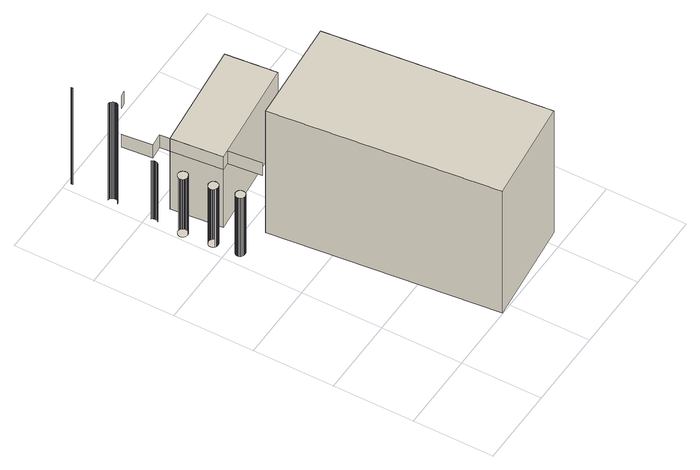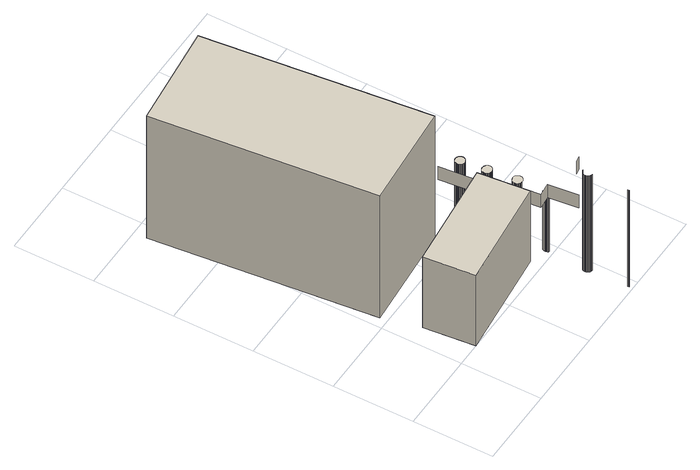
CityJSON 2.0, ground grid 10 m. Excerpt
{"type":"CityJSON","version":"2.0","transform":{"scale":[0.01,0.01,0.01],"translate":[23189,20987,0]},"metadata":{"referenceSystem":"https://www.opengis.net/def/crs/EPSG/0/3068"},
"CityObjects":{
"building1":{"type":"Building","attributes":{"name":"Brandenburger Tor","yearOfConstruction":"1791+01:00","measuredHeight":10,"storeysAboveGround":2},"address":[{"country":"Germany","locality":"Berlin","thoroughfareNumber":"8","thoroughfareName":"Pariser Platz","postcode":"10117"}],"geometry":[{"type":"MultiSurface","lod":"2","boundaries":[[[0,1,2,3]],[[4,5,1,0]],[[3,2,6,7]],[[8,9,5,4]],[[7,6,10,11]],[[11,10,12,13]],[[14,15,9,8]],[[13,12,16,17]],[[18,19,15,14]],[[17,16,20,21]],[[22,23,19,18]],[[21,20,24,25]],[[26,27,23,22]],[[25,24,28,29]],[[30,31,27,26]],[[29,28,32,33]],[[34,35,31,30]],[[33,32,36,37]],[[38,39,35,34]],[[37,36,40,41]],[[42,43,39,38]],[[41,40,44,45]],[[46,47,43,42]],[[45,44,48,49]],[[50,51,47,46]],[[52,53,54,55,56,57,58,59,60,61,62,63,64,65,48,44,40,36,32,28,24,20,16,12,10,6,2,1,5,9,15,19,23,27,31,35,39,43,47,51,66,67,68,69,70,71,72,73,74,75]],[[76,77,78,79,80,81,82,83,84,50,46,42,38,34,30,26,22,18,14,8,4,0,3,7,11,13,17,21,25,29,33,37,41,45,49,85,86,87,88,89,90,91,92,93,94,95,96,97,98,99]],[[49,48,65,85]],[[84,66,51,50]],[[100,101,102,103]],[[85,65,64,86]],[[104,105,101,100]],[[83,67,66,84]],[[86,64,63,87]],[[106,107,105,104]],[[82,68,67,83]],[[108,109,107,106]],[[87,63,62,88]],[[81,69,68,82]],[[110,111,109,108]],[[88,62,61,89]],[[80,70,69,81]],[[112,113,114,115]],[[89,61,60,90]],[[116,117,111,110]],[[79,71,70,80]],[[115,114,118,119]],[[90,60,59,91]],[[78,72,71,79]],[[120,121,117,116]],[[91,59,58,92]],[[77,73,72,78]],[[119,118,122,123]],[[92,58,57,93]],[[76,74,73,77]],[[124,125,121,120]],[[93,57,56,94]],[[99,75,74,76]],[[98,52,75,99]],[[126,127,128,129,130,131,132,133,134,124,120,116,110,108,106,104,100,103,135,136,137,138,139,140,141,142,143,144,145,146,147,112,115,119,123,148,149,150,151,152,153,154,155,156,157,158,159,160,161,162]],[[163,164,165,166,167,168,169,170,171,172,173,174,175,176,122,118,114,113,177,178,179,180,181,182,183,184,185,186,187,188,189,102,101,105,107,109,111,117,121,125,190,191,192,193,194,195,196,197,198,199]],[[94,56,55,95]],[[97,53,52,98]],[[95,55,54,96]],[[123,122,176,148]],[[96,54,53,97]],[[134,190,125,124]],[[148,176,175,149]],[[133,191,190,134]],[[149,175,174,150]],[[132,192,191,133]],[[150,174,173,151]],[[131,193,192,132]],[[151,173,172,152]],[[130,194,193,131]],[[152,172,171,153]],[[129,195,194,130]],[[153,171,170,154]],[[128,196,195,129]],[[154,170,169,155]],[[127,197,196,128]],[[155,169,168,156]],[[200,201,202,203]],[[126,198,197,127]],[[156,168,167,157]],[[162,199,198,126]],[[161,163,199,162]],[[157,167,166,158]],[[160,164,163,161]],[[158,166,165,159]],[[159,165,164,160]],[[204,205,201,200]],[[206,207,208,209,210,211,212,213,214,204,200,203,215,216,217,218,219,220,221,222,223,224,225,226,227,228,229,230,231,232,233,234,235,236,237,238,239,240,241,242,243,244,245,246,247,248,249,250,251,252]],[[253,254,255,256,257,258,259,260,261,262,263,264,265,266,267,268,269,270,271,272,273,274,275,276,277,278,279,280,281,282,283,284,285,286,287,288,289,202,201,205,290,291,292,293,294,295,296,297,298,299]],[[214,290,205,204]],[[213,291,290,214]],[[212,292,291,213]],[[240,264,263,241]],[[211,293,292,212]],[[241,263,262,242]],[[210,294,293,211]],[[242,262,261,243]],[[209,295,294,210]],[[243,261,260,244]],[[208,296,295,209]],[[244,260,259,245]],[[207,297,296,208]],[[245,259,258,246]],[[206,298,297,207]],[[246,258,257,247]],[[252,299,298,206]],[[251,253,299,252]],[[247,257,256,248]],[[250,254,253,251]],[[248,256,255,249]],[[249,255,254,250]],[[300,301,302,303]],[[304,305,301,300]],[[306,307,305,304]],[[308,309,307,306]],[[310,311,309,308]],[[312,313,314,315]],[[316,317,311,310]],[[315,314,318,319]],[[320,321,317,316]],[[322,323,321,320]],[[319,318,324,325]],[[326,327,323,322]],[[325,324,328,329]],[[329,328,327,326]],[[330,331,332,333]],[[334,335,336,337]],[[338,339,340,341]],[[342,343,344,345]],[[346,347,335,334]],[[345,344,339,338]],[[348,349,347,346]],[[350,344,351,352]],[[353,354,349,348]],[[333,332,343,342]],[[355,356,357,358]],[[359,360,354,353]],[[361,362,363,364]],[[365,366,360,359]],[[364,363,367,368]],[[369,370,366,365]],[[368,367,371,372]],[[373,374,370,369]],[[372,371,375,376]],[[377,378,374,373]],[[376,375,379,380]],[[381,382,378,377]],[[380,379,383,384]],[[385,386,382,381]],[[384,383,387,388]],[[389,390,386,385]],[[391,392,390,389]],[[388,387,393,394]],[[395,396,392,391]],[[394,393,397,398]],[[398,397,396,395]],[[399,400,401,402]],[[403,404,400,399]],[[405,406,404,403]],[[407,408,406,405]],[[409,410,344,350]],[[350,352,411,409]],[[412,351,344,410]],[[352,351,412,411]],[[411,412,410,409]]]}]},
"building2":{"type":"Building","attributes":{"name":"Haus Sommer","yearOfConstruction":"1998+01:00","measuredHeight":15.7,"storeysAboveGround":4},"address":[{"country":"Germany","locality":"Berlin","thoroughfareNumber":"22","thoroughfareName":"Ebertstrasse","postcode":"10117"}],"geometry":[{"type":"Solid","lod":"2","boundaries":[[[[413,414,415,416]],[[417,418,414,413]],[[419,420,418,417]],[[416,415,420,419]],[[419,417,413,416]],[[414,418,420,415]]]]}]}
},
"vertices":[
[118,2858,0],[118,2858,900],[116,2866,900],[116,2866,0],[121,2851,0],[121,2851,900],[115,2874,900],[115,2874,0],[125,2844,0],[125,2844,900],[115,2878,900],[115,2878,0],[115,2882,900],[115,2882,0],[130,2838,0],[130,2838,900],[116,2889,900],[116,2889,0],[135,2832,0],[135,2832,900],[118,2897,900],[118,2897,0],[142,2828,0],[142,2828,900],[121,2904,900],[121,2904,0],[149,2824,0],[149,2824,900],[125,2911,900],[125,2911,0],[156,2821,0],[156,2821,900],[130,2917,900],[130,2917,0],[163,2819,0],[163,2819,900],[135,2923,900],[135,2923,0],[171,2818,0],[171,2818,900],[142,2928,900],[142,2928,0],[179,2818,0],[179,2818,900],[149,2932,900],[149,2932,0],[187,2819,0],[187,2819,900],[156,2935,900],[156,2935,0],[194,2821,0],[194,2821,900],[235,2882,900],[234,2889,900],[232,2897,900],[229,2904,900],[225,2911,900],[220,2917,900],[215,2923,900],[209,2928,900],[202,2932,900],[194,2935,900],[187,2937,900],[179,2938,900],[171,2938,900],[163,2937,900],[202,2824,900],[209,2828,900],[215,2832,900],[220,2838,900],[225,2844,900],[229,2851,900],[232,2858,900],[234,2866,900],[235,2874,900],[235,2878,900],[235,2874,0],[234,2866,0],[232,2858,0],[229,2851,0],[225,2844,0],[220,2838,0],[215,2832,0],[209,2828,0],[202,2824,0],[163,2937,0],[171,2938,0],[179,2938,0],[187,2937,0],[194,2935,0],[202,2932,0],[209,2928,0],[215,2923,0],[220,2917,0],[225,2911,0],[229,2904,0],[232,2897,0],[234,2889,0],[235,2882,0],[235,2878,0],[107,3144,0],[107,3144,900],[100,3149,900],[100,3149,0],[113,3140,0],[113,3140,900],[121,3137,0],[121,3137,900],[128,3135,0],[128,3135,900],[136,3134,0],[136,3134,900],[100,3239,0],[100,3239,900],[107,3244,900],[107,3244,0],[144,3134,0],[144,3134,900],[113,3248,900],[113,3248,0],[152,3135,0],[152,3135,900],[121,3251,900],[121,3251,0],[159,3137,0],[159,3137,900],[200,3190,0],[199,3182,0],[197,3175,0],[194,3168,0],[190,3161,0],[185,3154,0],[180,3149,0],[173,3144,0],[167,3140,0],[95,3154,0],[90,3161,0],[86,3168,0],[83,3175,0],[81,3182,0],[80,3190,0],[80,3194,0],[80,3198,0],[81,3206,0],[83,3213,0],[86,3221,0],[90,3228,0],[95,3234,0],[128,3253,0],[136,3254,0],[144,3254,0],[152,3253,0],[159,3251,0],[167,3248,0],[173,3244,0],[180,3239,0],[185,3234,0],[190,3228,0],[194,3221,0],[197,3213,0],[199,3206,0],[200,3198,0],[200,3194,0],[200,3198,900],[199,3206,900],[197,3213,900],[194,3221,900],[190,3228,900],[185,3234,900],[180,3239,900],[173,3244,900],[167,3248,900],[159,3251,900],[152,3253,900],[144,3254,900],[136,3254,900],[128,3253,900],[95,3234,900],[90,3228,900],[86,3221,900],[83,3213,900],[81,3206,900],[80,3198,900],[80,3194,900],[80,3190,900],[81,3182,900],[83,3175,900],[86,3168,900],[90,3161,900],[95,3154,900],[167,3140,900],[173,3144,900],[180,3149,900],[185,3154,900],[190,3161,900],[194,3168,900],[197,3175,900],[199,3182,900],[200,3190,900],[200,3194,900],[112,3493,0],[112,3493,900],[104,3492,900],[104,3492,0],[120,3495,0],[120,3495,900],[160,3548,0],[159,3540,0],[157,3532,0],[154,3525,0],[150,3518,0],[145,3512,0],[140,3506,0],[134,3502,0],[127,3498,0],[96,3492,0],[88,3493,0],[81,3495,0],[74,3498,0],[67,3502,0],[61,3506,0],[55,3512,0],[50,3518,0],[46,3525,0],[43,3532,0],[41,3540,0],[40,3548,0],[40,3552,0],[40,3556,0],[41,3563,0],[43,3571,0],[46,3578,0],[50,3585,0],[55,3591,0],[61,3597,0],[67,3602,0],[74,3606,0],[81,3609,0],[88,3611,0],[96,3612,0],[104,3612,0],[112,3611,0],[120,3609,0],[127,3606,0],[134,3602,0],[140,3597,0],[145,3591,0],[150,3585,0],[154,3578,0],[157,3571,0],[159,3563,0],[160,3556,0],[160,3552,0],[160,3556,900],[159,3563,900],[157,3571,900],[154,3578,900],[150,3585,900],[145,3591,900],[140,3597,900],[134,3602,900],[127,3606,900],[120,3609,900],[112,3611,900],[104,3612,900],[96,3612,900],[88,3611,900],[81,3609,900],[74,3606,900],[67,3602,900],[61,3597,900],[55,3591,900],[50,3585,900],[46,3578,900],[43,3571,900],[41,3563,900],[40,3556,900],[40,3552,900],[40,3548,900],[41,3540,900],[43,3532,900],[46,3525,900],[50,3518,900],[55,3512,900],[61,3506,900],[67,3502,900],[74,3498,900],[81,3495,900],[88,3493,900],[96,3492,900],[127,3498,900],[134,3502,900],[140,3506,900],[145,3512,900],[150,3518,900],[154,3525,900],[157,3532,900],[159,3540,900],[160,3548,900],[160,3552,900],[106,3870,0],[106,3870,900],[100,3864,900],[100,3864,0],[110,3876,0],[110,3876,900],[114,3883,0],[114,3883,900],[117,3890,0],[117,3890,900],[119,3898,0],[119,3898,900],[100,3954,0],[100,3954,900],[106,3949,900],[106,3949,0],[120,3905,0],[120,3905,900],[110,3943,900],[110,3943,0],[120,3909,0],[120,3909,900],[120,3913,0],[120,3913,900],[114,3936,900],[114,3936,0],[119,3921,0],[119,3921,900],[117,3929,900],[117,3929,0],[115,4331,900],[115,4331,1100],[154,3960,1100],[154,3960,900],[108,4372,0],[108,4372,1500],[100,4371,1500],[100,4371,0],[495,3233,900],[495,3233,1100],[537,2820,1100],[537,2820,900],[318,3977,900],[318,3977,1100],[396,3223,1100],[396,3223,900],[115,4374,0],[115,4374,1500],[123,4377,0],[123,4377,1500],[396,3223,0],[330,3855,1100],[330,3855,0],[129,4381,0],[129,4381,1500],[186,4341,1500],[186,4341,1700],[115,4331,1700],[115,4331,1500],[136,4385,0],[136,4385,1500],[100,4491,0],[100,4491,1500],[108,4490,1500],[108,4490,0],[141,4391,0],[141,4391,1500],[115,4487,1500],[115,4487,0],[146,4397,0],[146,4397,1500],[123,4484,1500],[123,4484,0],[150,4404,0],[150,4404,1500],[129,4481,1500],[129,4481,0],[153,4411,0],[153,4411,1500],[136,4476,1500],[136,4476,0],[155,4419,0],[155,4419,1500],[141,4470,1500],[141,4470,0],[156,4427,0],[156,4427,1500],[146,4464,1500],[146,4464,0],[156,4431,0],[156,4431,1500],[156,4434,0],[156,4434,1500],[150,4457,1500],[150,4457,0],[155,4442,0],[155,4442,1500],[153,4450,1500],[153,4450,0],[102,4939,0],[102,4939,1500],[101,4932,1500],[101,4932,0],[102,4943,0],[102,4943,1500],[102,4947,0],[102,4947,1500],[101,4955,0],[101,4955,1500],[1764,3365,0],[1764,3365,1100],[1698,3997,0],[1698,3997,1100],
[863,10,0],[863,10,1900],[564,2797,1900],[564,2797,0],[2165,150,0],[2165,150,1900],[1877,2903,0],[1877,2903,1900]
]}
